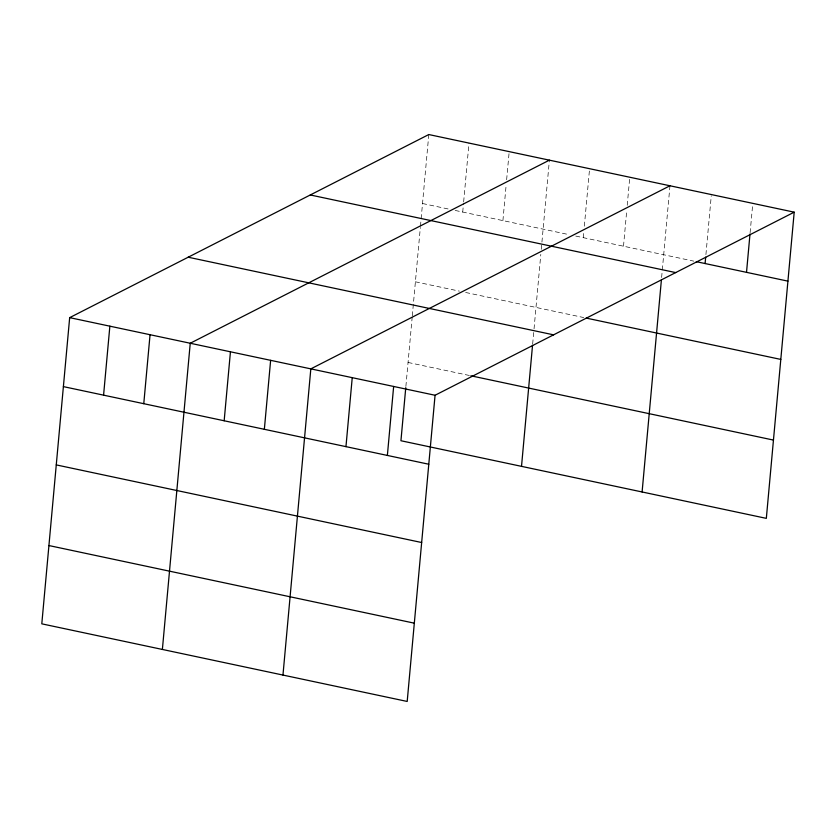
<?xml version="1.0" encoding="UTF-8"?>
<svg xmlns="http://www.w3.org/2000/svg" width="836" height="836" viewBox="0 0 836 836"><rect width="100%" height="100%" fill="white"/><g stroke="black" fill="none" stroke-linecap="round" stroke-linejoin="round"><path stroke-width="0.63" stroke-dasharray="4.18 3.13" d="M405.878 386.441L412.19 317.084M412.305 315.83L420.341 227.507M420.456 226.242L421.03 219.931M421.145 218.666L428.805 134.544M462.726 212.051L463.531 203.117M463.656 201.842L468.996 143.081M502.917 220.589L506.167 184.829M506.637 179.719L509.197 151.619M532.657 343.962L533.922 330.095M534.037 328.841L540.808 254.384M541.268 249.337L549.388 160.157M583.298 237.675L583.768 232.565M584.343 226.18L589.579 168.694M623.499 246.212L626.749 210.442M627.219 205.332L629.769 177.232M661.621 277.479L662.196 271.157M662.311 269.903L669.97 185.77M705.918 254.604L711.258 195.843M750.111 232.742L752.672 204.642M422.525 203.514L448.901 209.125M455.181 210.453L569.483 234.738M575.764 236.065L693.807 261.145M415.408 281.795L459.361 291.137M465.642 292.475L583.716 317.555M408.062 362.458L469.613 375.531"/><path stroke-width="1.25" d="M794.2 212.166L428.805 134.544L69.67 317.638L41.8 623.834L407.195 701.456L435.065 395.261L794.2 212.166L766.33 518.362L400.935 440.739L405.763 387.705M103.58 395.156L109.861 326.176M143.771 403.694L150.052 334.714M162.383 649.447L190.242 343.251L549.388 160.157M224.163 420.769L230.443 351.799M264.354 429.307L270.634 360.337M282.965 675.07L310.825 368.875L669.97 185.77M345.958 446.643L352.238 377.663M387.371 455.442L393.651 386.462M521.518 466.352L532.542 345.226M642.1 491.965L661.391 279.997M705.103 263.549L705.678 257.154M746.517 272.337L749.996 234.028M696.315 261.678L787.92 281.136M310.292 194.966L675.687 272.588M586.224 318.088L780.803 359.417M188.184 257.216L553.578 334.839M470.867 375.792L773.457 440.081M69.67 317.638L435.065 395.261M63.39 386.619L428.784 464.231M56.263 464.9L421.657 542.522M48.927 545.553L414.322 623.175"/></g></svg>
